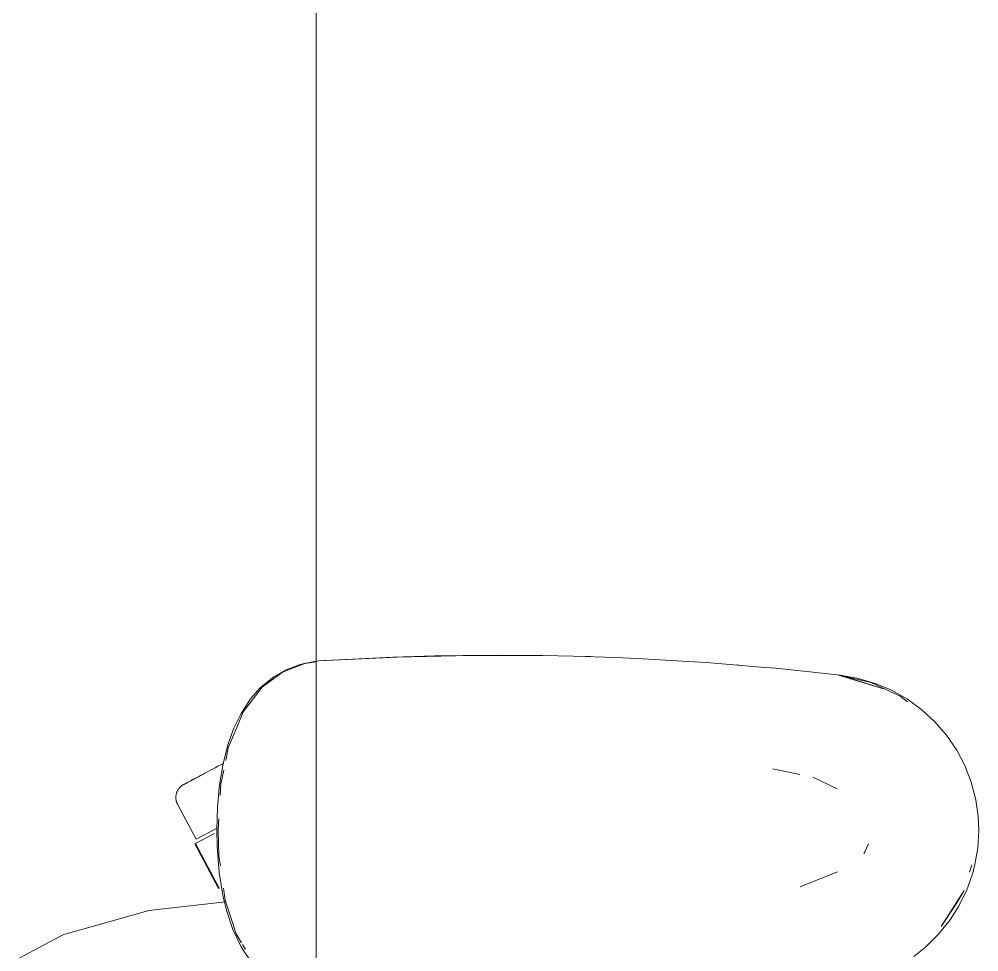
# Model space of a CAD drawing. Header units: millimetres. Extents: x 155927 to 317870, y -36033 to 97293.
# Drawn here: x 228723.7 to 228989.8, y 33422.4 to 33681.2 of the extents above; entities that cross this region are included whole.
import ezdxf

# ---------------------------------------------------------------- set-up
doc = ezdxf.new("R2010")
doc.units = ezdxf.units.MM
doc.header["$MEASUREMENT"] = 0
doc.layers.add('G-IMPT', color=8, linetype='CONTINUOUS', lineweight=9)
doc.layers.add('I-FURN', color=8, linetype='CONTINUOUS', lineweight=9)

msp = doc.modelspace()

# ---------------------------------------------------------------- linework, layer by layer
at = {"layer": 'G-IMPT'}
for p, q in [((228828.5, 33504.21), (228806.71, 33503.12)), ((228827.29, 33504.17), (228806.71, 33503.12)), ((228828.5, 33504.21), (228808.32, 33503.23)), ((228848.68, 33504.67), (228827.29, 33504.17)), ((228838.85, 33504.51), (228827.29, 33504.17)), ((228827.29, 33504.17), (228828.5, 33504.21)), ((228848.68, 33504.67), (228828.5, 33504.21)), ((228838.85, 33504.51), (228858.07, 33504.71)), ((228848.68, 33504.67), (228838.85, 33504.51)), ((228868.87, 33504.63), (228838.85, 33504.51)), ((228846.65, 33504.65), (228844.74, 33504.58)), ((228848.68, 33504.63), (228846.65, 33504.65)), ((228868.87, 33504.63), (228848.68, 33504.67)), ((228868.87, 33504.63), (228858.07, 33504.71)), ((228868.87, 33504.63), (228877.29, 33504.46)), ((228889.04, 33504.07), (228877.29, 33504.46)), ((228882.22, 33504.32), (228880.73, 33504.34)), ((228884.16, 33504.21), (228882.22, 33504.32)), ((228889.04, 33504.07), (228895.07, 33503.82)), ((228909.21, 33503.01), (228895.07, 33503.82)), ((228802.85, 33502.4), (228796.65, 33499.99)), ((228797.68, 33500.66), (228801.32, 33502.06)), ((228802.67, 33502.42), (228801.32, 33502.06)), ((228802.67, 33502.42), (228805.06, 33502.87)), ((228802.85, 33502.4), (228806.02, 33502.88)), ((228806.71, 33503.12), (228805.06, 33502.87)), ((228806.71, 33503.12), (228808.32, 33503.23)), ((228914.3, 33502.68), (228909.21, 33503.01)), ((228914.3, 33502.68), (228929.35, 33501.44)), ((228922.48, 33502.03), (228924.15, 33501.86)), ((228929.35, 33501.44), (228933.48, 33501.09)), ((228933.48, 33501.09), (228951.41, 33499.18)), ((228794.25, 33498.7), (228790.51, 33495.63)), ((228796.65, 33499.99), (228791.03, 33495.83)), ((228797.68, 33500.66), (228794.25, 33498.7)), ((228950.89, 33499.18), (228963.36, 33495.35)), ((228950.89, 33499.18), (228954.21, 33498.27)), ((228951.41, 33499.18), (228956.45, 33498.29)), ((228959.86, 33497.14), (228951.46, 33499.06)), ((228791.03, 33495.83), (228785.81, 33489.04)), ((228963.36, 33495.35), (228954.21, 33498.27)), ((228961.31, 33496.82), (228956.45, 33498.29)), ((228959.86, 33497.14), (228967.93, 33493.4)), ((228965.55, 33495.01), (228961.31, 33496.82)), ((228787.84, 33492.59), (228790.51, 33495.63)), ((228965.55, 33495.01), (228969.99, 33492.5)), ((228970.04, 33491.81), (228967.93, 33493.4)), ((228785.19, 33488.54), (228787.84, 33492.59)), ((228974.08, 33489.5), (228969.99, 33492.5)), ((228785.19, 33488.54), (228783.2, 33484.47)), ((228785.81, 33489.04), (228783.97, 33484.64)), ((228974.08, 33489.5), (228977.52, 33486.34)), ((228980.84, 33482.5), (228977.52, 33486.34)), ((228781.62, 33480.13), (228783.2, 33484.47)), ((228781.64, 33479.02), (228783.97, 33484.64)), ((228983.67, 33478.34), (228980.84, 33482.5)), ((228781.62, 33480.13), (228780.19, 33474.65)), ((228781.64, 33479.02), (228780.93, 33475.56)), ((228983.67, 33478.34), (228985.86, 33474.17)), ((228779.19, 33468.72), (228780.19, 33474.65)), ((228780.37, 33472.81), (228779.6, 33469.06)), ((228932.69, 33473.22), (228940.13, 33471.64)), ((228985.86, 33474.17), (228987.69, 33469.46)), ((228950.52, 33467.61), (228943.74, 33470.88)), ((228988.95, 33464.59), (228987.69, 33469.46)), ((228779.19, 33468.72), (228778.62, 33462.57)), ((228779.6, 33469.06), (228779.41, 33465.85)), ((228988.95, 33464.59), (228989.6, 33460.08)), ((228778.44, 33456.23), (228778.62, 33462.57)), ((228779.01, 33459.34), (228778.82, 33456.23)), ((228989.77, 33456.23), (228989.6, 33460.08)), ((228778.53, 33451.73), (228778.44, 33456.23)), ((228779.05, 33449.07), (228778.82, 33456.23)), ((228989.77, 33456.23), (228989.48, 33451.19)), ((228778.53, 33451.73), (228779.11, 33444.41)), ((228959.16, 33452.41), (228958.14, 33450.18)), ((228989.48, 33451.19), (228988.6, 33446.24)), ((228779.05, 33449.07), (228779.44, 33446.29)), ((228958.14, 33450.18), (228957.85, 33449.73)), ((228987.23, 33444.55), (228987.85, 33446.58)), ((228988.6, 33446.24), (228988.03, 33444.12)), ((228780.22, 33437.65), (228779.11, 33444.41)), ((228940.19, 33440.51), (228950.62, 33444.66)), ((228986.32, 33439.34), (228988.03, 33444.12)), ((228780.31, 33440.1), (228780.77, 33436.81)), ((228781.2, 33433.72), (228780.22, 33437.65)), ((228985.67, 33439.44), (228979.35, 33429.49)), ((228985.67, 33439.44), (228983.51, 33435.76)), ((228986.32, 33439.34), (228984.08, 33434.83)), ((228780.89, 33436.3), (228759.62, 33433.89)), ((228780.77, 33436.81), (228783.8, 33427.42)), ((228983.51, 33435.76), (228979.35, 33429.49)), ((228984.08, 33434.83), (228981.81, 33431.29)), ((228757.36, 33433.25), (228736.01, 33427.25)), ((228757.36, 33433.25), (228759.62, 33433.89)), ((228781.2, 33433.72), (228782.94, 33428.63)), ((228978.63, 33427.31), (228981.81, 33431.29)), ((228734.9, 33426.65), (228723.66, 33420.64)), ((228736.01, 33427.25), (228734.9, 33426.65)), ((228782.94, 33428.63), (228785.15, 33424)), ((228783.8, 33427.42), (228785.27, 33424.96)), ((228978.63, 33427.31), (228975.02, 33423.76)), ((228785.15, 33424), (228785.95, 33422.62)), ((228785.55, 33424.5), (228786.41, 33423.06)), ((228788.4, 33419.17), (228785.95, 33422.62)), ((228975.02, 33423.76), (228971.71, 33421.14))]:
    msp.add_line(p, q, dxfattribs=at)
at = {"layer": 'I-FURN'}
for p, q in [((228806.02, 32620.69), (228806.02, 34220.61)), ((228806.02, 34220.61), (228806.02, 32620.69)), ((228780.41, 33474.77), (228779.58, 33474.33)), ((228775.18, 33471.99), (228774.54, 33471.65)), ((228775.84, 33472.34), (228775.18, 33471.99)), ((228776.54, 33472.71), (228775.84, 33472.34)), ((228777.26, 33473.1), (228776.54, 33472.71)), ((228778.01, 33473.49), (228777.26, 33473.1)), ((228778.78, 33473.91), (228778.01, 33473.49)), ((228779.58, 33474.33), (228778.78, 33473.91)), ((228769.85, 33469.16), (228769.65, 33469.05)), ((228769.74, 33469.1), (228769.96, 33469.22)), ((228770.1, 33469.29), (228769.85, 33469.16)), ((228769.96, 33469.22), (228770.22, 33469.35)), ((228770.37, 33469.44), (228770.1, 33469.29)), ((228770.22, 33469.35), (228770.52, 33469.51)), ((228770.69, 33469.6), (228770.37, 33469.44)), ((228770.52, 33469.51), (228770.85, 33469.69)), ((228771.05, 33469.79), (228770.69, 33469.6)), ((228770.85, 33469.69), (228771.22, 33469.89)), ((228771.44, 33470), (228771.05, 33469.79)), ((228771.22, 33469.89), (228771.63, 33470.11)), ((228771.87, 33470.23), (228771.44, 33470)), ((228771.63, 33470.11), (228772.08, 33470.34)), ((228772.34, 33470.48), (228771.87, 33470.23)), ((228772.08, 33470.34), (228772.56, 33470.6)), ((228772.84, 33470.75), (228772.34, 33470.48)), ((228772.56, 33470.6), (228773.08, 33470.87)), ((228773.37, 33471.03), (228772.84, 33470.75)), ((228773.08, 33470.87), (228773.63, 33471.17)), ((228773.94, 33471.33), (228773.37, 33471.03)), ((228773.63, 33471.17), (228774.22, 33471.48)), ((228774.54, 33471.65), (228773.94, 33471.33)), ((228767.25, 33466.35), (228767.3, 33466.51)), ((228767.3, 33466.51), (228767.35, 33466.66)), ((228767.35, 33466.66), (228767.41, 33466.81)), ((228767.41, 33466.81), (228767.47, 33466.96)), ((228767.47, 33466.96), (228767.54, 33467.1)), ((228767.54, 33467.1), (228767.62, 33467.25)), ((228767.62, 33467.25), (228767.7, 33467.38)), ((228767.7, 33467.38), (228767.79, 33467.52)), ((228767.79, 33467.52), (228767.88, 33467.65)), ((228767.88, 33467.65), (228767.98, 33467.78)), ((228767.98, 33467.78), (228768.08, 33467.9)), ((228768.08, 33467.9), (228768.19, 33468.02)), ((228768.19, 33468.02), (228768.3, 33468.14)), ((228768.3, 33468.14), (228768.42, 33468.25)), ((228768.42, 33468.25), (228768.54, 33468.36)), ((228768.54, 33468.36), (228768.66, 33468.46)), ((228768.66, 33468.46), (228768.79, 33468.56)), ((228768.79, 33468.56), (228768.93, 33468.65)), ((228768.93, 33468.65), (228769.06, 33468.73)), ((228769.06, 33468.73), (228769.2, 33468.81)), ((228769.2, 33468.81), (228769.24, 33468.83)), ((228769.24, 33468.83), (228769.26, 33468.84)), ((228769.25, 33468.84), (228769.24, 33468.83)), ((228769.29, 33468.86), (228769.25, 33468.84)), ((228769.26, 33468.84), (228769.32, 33468.88)), ((228769.37, 33468.9), (228769.29, 33468.86)), ((228769.32, 33468.88), (228769.42, 33468.93)), ((228769.49, 33468.97), (228769.37, 33468.9)), ((228769.42, 33468.93), (228769.56, 33469)), ((228769.65, 33469.05), (228769.49, 33468.97)), ((228769.56, 33469), (228769.74, 33469.1)), ((228767.1, 33465.4), (228767.11, 33465.56)), ((228767.1, 33465.24), (228767.1, 33465.4)), ((228767.11, 33465.08), (228767.1, 33465.24)), ((228767.11, 33465.56), (228767.13, 33465.72)), ((228767.12, 33464.92), (228767.11, 33465.08)), ((228767.14, 33464.76), (228767.12, 33464.92)), ((228767.13, 33465.72), (228767.15, 33465.88)), ((228767.16, 33464.6), (228767.14, 33464.76)), ((228767.15, 33465.88), (228767.18, 33466.04)), ((228767.19, 33464.44), (228767.16, 33464.6)), ((228767.18, 33466.04), (228767.21, 33466.2)), ((228767.23, 33464.28), (228767.19, 33464.44)), ((228767.21, 33466.2), (228767.25, 33466.35)), ((228767.27, 33464.13), (228767.23, 33464.28)), ((228767.32, 33463.97), (228767.27, 33464.13)), ((228767.37, 33463.82), (228767.32, 33463.97)), ((228767.43, 33463.67), (228767.37, 33463.82)), ((228767.5, 33463.53), (228767.43, 33463.67)), ((228767.57, 33463.38), (228767.5, 33463.53)), ((228767.57, 33463.38), (228772.72, 33453.7)), ((228772.72, 33453.7), (228778.35, 33456.69)), ((228772.54, 33452.47), (228777.83, 33455.28)), ((228772.37, 33452.37), (228778.94, 33440.01)), ((228779.11, 33440.1), (228772.54, 33452.47)), ((228779.21, 33440.15), (228779.11, 33440.1))]:
    msp.add_line(p, q, dxfattribs=at)

doc.saveas('drawing.dxf')
